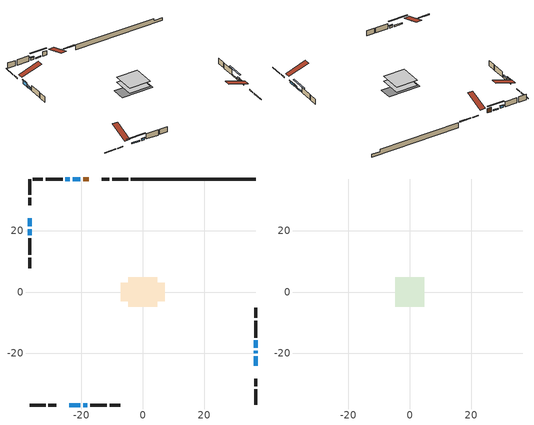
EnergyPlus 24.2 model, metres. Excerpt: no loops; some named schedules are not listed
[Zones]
conditioned space
 floor adiabatic (AdiabaticFloorConstruction): -4.76,-4.76 -4.76,4.76 4.76,4.76 4.76,-4.76 z0.61
 floor foundation (Slab1 construction): -7.18,-2.98 -7.18,2.98 7.18,2.98 7.18,-2.98 z-1.68
 wall outside (RimJoist1 construction): -4.78,36.79 -9.95,36.79 / -36.79,-36.79 -31.62,-36.79 / -36.79,36.79 -36.79,31.62 / 36.79,-36.79 36.79,-31.62 z0.61:0.91
 wall outside (RimJoist2 construction): -10.88,36.79 -13.33,36.79 / -30.69,-36.79 -28.24,-36.79 / -36.79,30.69 -36.79,28.24 / 36.79,-30.69 36.79,-28.24 z0.61:0.91
 wall outside (AdiabaticWallConstruction 1): -17.63,36.79 -19.41,36.79 z0.61:2.64
 wall outside (AdiabaticWallConstruction): 36.79,-23.94 36.79,-20.89 z0.61:1.42; -20.34,36.79 -22.78,36.79 / -23.94,-36.79 -20.28,-36.79 / 36.79,-18.22 36.79,-15.78 z0.61:1.12; 36.79,-19.96 36.79,-19.15 z0.61:1.47; -23.7,36.79 -25.18,36.79 z0.61:1.68; -19.35,-36.79 -18.08,-36.79 z0.61:1.43; -36.79,23.94 -36.79,21.35 z0.61:2.34; -36.79,20.42 -36.79,18.49 z0.61:1.53
 wall outside (Wall1 construction): -26.11,36.79 -31.58,36.79 / -17.15,-36.79 -11.68,-36.79 / -36.79,17.56 -36.79,12.09 / 36.79,-14.85 36.79,-9.38 z0.61:3.05
 wall outside (Wall2 construction): -32.51,36.79 -35.86,36.79 / -10.75,-36.79 -7.4,-36.79 / -36.79,11.16 -36.79,7.81 / 36.79,-8.45 36.79,-5.1 z0.61:3.05
 wall foundation (FoundationWall1 construction): -3.85,36.79,-1.68 -3.85,36.79,0.61 32.73,36.79,0.61 32.73,36.79,-0.46 36.79,36.79,-0.46 36.79,36.79,-1.68
 window (WindowConstruction): 36.79,-23.94 36.79,-20.89 z0.61:1.42
 window (WindowConstruction 7): -20.34,36.79 -22.78,36.79 z0.61:1.12
 window (WindowConstruction 8): -23.94,-36.79 -20.28,-36.79 z0.61:1.12
 window (WindowConstruction 1): 36.79,-19.96 36.79,-19.15 z0.61:1.47
 window (WindowConstruction 2): -23.71,36.79 -25.18,36.79 z0.61:1.68
 window (WindowConstruction 3): -19.35,-36.79 -18.08,-36.79 z0.61:1.42
 window (WindowConstruction 4): -36.79,23.94 -36.79,21.35 z0.61:2.34
 window (WindowConstruction 5): -36.79,20.42 -36.79,18.49 z0.61:1.52
 window (WindowConstruction 6): 36.79,-18.22 36.79,-15.78 z0.61:1.12
 door (Door): -17.63,36.79 -19.41,36.79 z0.61:2.64
 ceiling adiabatic (AdiabaticFloorConstruction): 4.76,-4.76 4.76,4.76 -4.76,4.76 -4.76,-4.76 z0.61
attic - vented
 floor to conditioned space (Floor1 construction Reversed): -4.76,-4.76 -4.76,4.76 4.76,4.76 4.76,-4.76 z3.05
 roof outside (Roof1 construction): -16.7,36.79,3.05 -16.7,27.51,6.14 -14.26,27.51,6.14 -14.26,36.79,3.05; -24.87,-36.79,3.05 -24.87,-27.51,6.14 -27.31,-27.51,6.14 -27.31,-36.79,3.05; -36.79,24.87,3.05 -27.51,24.87,6.14 -27.51,27.31,6.14 -36.79,27.31,3.05; 36.79,-24.87,3.05 27.51,-24.87,6.14 27.51,-27.31,6.14 36.79,-27.31,3.05
shading: 36.79,-20.69 36.79,-24.14 37.2,-24.14 37.2,-20.69 z1.62; -25.42,36.79 -17.7,36.79 -17.7,37.2 -25.42,37.2 z3.76; -17.64,-36.79 -26.58,-36.79 -26.58,-37.2 -17.64,-37.2 z3.76; 36.79,-18.95 36.79,-20.16 37.2,-20.16 37.2,-18.95 z1.67; -25.38,36.79 -23.5,36.79 -23.5,37.2 -25.38,37.2 z1.88; -17.88,-36.79 -19.55,-36.79 -19.55,-37.2 -17.88,-37.2 z1.62; -36.79,21.15 -36.79,24.14 -37.2,24.14 -37.2,21.15 z2.54; -36.79,18.29 -36.79,20.62 -37.2,20.62 -37.2,18.29 z1.73; 36.79,-13.14 36.79,-20.86 37.2,-20.86 37.2,-13.14 z3.76
[Building]
Building 1: Terrain=Suburbs
[Site:Location]
Edmonton Intl AP_AB: Latitude {deg}=53.31; Longitude {deg}=-113.58; Time Zone {hr}=-7; Elevation {m}=723; Keep Site Location Information=Yes
[Site:GroundTemperature:Shallow]
-1.56185, -3.61833, -3.78302, -2.80711, 1.11059, 5.01004, 8.39065, 10.5322, 10.7141, 8.97234, 5.67794, 1.89811
[Site:WaterMainsTemperature]
Calculation Method=Schedule; Temperature Schedule=mains temperature schedule
[Material] Roughness=Rough; Thermal Absorptance=0.9
Name | Thickness {m} | Conductivity {W/m-K} | Density {kg/m3} | Specific Heat {J/kg-K} | Solar Absorptance | Visible Absorptance
asphalt or fiberglass shingles | 0.00635 | 0.162714 | 1121.4 | 1465.45 | 0.4 | 0.4
ceiling stud and cavity | 0.1397 | 0.1119 | 65.682 | 1177.47 | 0.7 | 0.7
concrete 4.0 in. | 0.1016 | 1.803125 | 2242.8 | 837.4 | 0.7 | 0.7
concrete 8.0 in. | 0.2032 | 1.803125 | 2242.8 | 837.4 | 0.7 | 0.7
door material | 0.04445 | 0.20624 | 512.64 | 1214.23 | 0.7 | 0.7
exterior vertical ins | 0.00336226 | 0.029427 | 32.04 | 1214.23 | 0.7 | 0.7
floor covering | 0.0127 | 0.0433444 | 54.468 | 1339.84 | 0.6 | 0.6
floor rigid ins; wall rigid ins | 0.512978 | 0.029427 | 32.04 | 1214.23 | 0.7 | 0.7
floor stud and cavity | 0.1397 | 1.75129 | 37.0049 | 1207.88 | 0.7 | 0.7
furniture material conditioned space 1 | 0.1524 | 0.115458 | 640.8 | 1214.23 | 0.6 | 0.6
gypsum board | 0.0127 | 0.160291 | 801 | 837.4 | 0.6 | 0.6
gypsum board 1 | 0.0127 | 0.160291 | 801 | 837.4 | 0.7 | 0.7
osb sheathing 0.5 in. | 0.0127 | 0.115458 | 512.64 | 1214.23 | 0.7 | 0.7
osb sheathing 0.75 in. | 0.01905 | 0.115458 | 512.64 | 1214.23 | 0.7 | 0.7
rim joist stud and cavity | 0.0508 | 0.312044 | 50.32683 | 1063.81 | 0.6 | 0.6
rim joist stud and cavity 1 | 0.0508 | 0.107068 | 50.32683 | 1063.81 | 0.6 | 0.6
wall stud and cavity | 0.1397 | 0.101068 | 139.0536 | 1170.24 | 0.7 | 0.7
wall stud and cavity 1 | 0.1397 | 0.0869938 | 139.0536 | 1170.24 | 0.7 | 0.7
wall stud and cavity 2 | 0.0889 | 0.380278 | 52.3479 | 1209.89 | 0.7 | 0.7
wall stud and cavity 3 | 0.0889 | 0.391764 | 83.0341 | 1211.67 | 0.7 | 0.7
wood siding | 0.0254 | 0.102417 | 544.68 | 1172.36 | 0.4 | 0.4
wood siding 1; wood siding 2; wood siding 3 | 0.0254 | 0.102417 | 544.68 | 1172.36 | 0.7 | 0.7
[WindowMaterial:SimpleGlazingSystem]
Name | U-Factor {W/m2-K} | Solar Heat Gain Coefficient
WindowMaterial | 4.28803 | 0.54
WindowMaterial 1 | 4.434518 | 0.53
WindowMaterial 2 | 4.00129 | 0.55
WindowMaterial 3 | 4.33629 | 0.54
WindowMaterial 4 | 3.29438 | 0.7
WindowMaterial 5 | 3.27734 | 0.6
WindowMaterial 6 | 5.070454 | 0.5
[Construction]
AdiabaticFloorConstruction: floor stud and cavity, floor rigid ins, osb sheathing 0.75 in., floor covering
AdiabaticWallConstruction: wood siding 2, wall rigid ins, wall stud and cavity 2, gypsum board
AdiabaticWallConstruction 1: wood siding 3, wall rigid ins, wall stud and cavity 2, gypsum board
Door: door material
Floor1 construction Reversed: gypsum board, ceiling stud and cavity
FoundationWall1 construction: concrete 8.0 in., gypsum board 1
furniture construction conditioned space 1: furniture material conditioned space 1
PartitionWallConstruction: gypsum board, wall stud and cavity 3, gypsum board
RimJoist1 construction: wood siding 1, rim joist stud and cavity
RimJoist2 construction: wood siding 1, rim joist stud and cavity 1
Roof1 construction: asphalt or fiberglass shingles
Slab1 construction: concrete 4.0 in.
Wall1 construction: wood siding, osb sheathing 0.5 in., wall stud and cavity, gypsum board
Wall2 construction: wood siding, osb sheathing 0.5 in., wall stud and cavity 1, gypsum board
WindowConstruction: WindowMaterial
WindowConstruction 1: WindowMaterial 1
WindowConstruction 2: WindowMaterial 2
WindowConstruction 3: WindowMaterial 3
WindowConstruction 4: WindowMaterial 4
WindowConstruction 5: WindowMaterial 5
WindowConstruction 6; WindowConstruction 7; WindowConstruction 8: WindowMaterial 6
[Zone] Multiplier=1; Part of Total Floor Area=Yes
Name | Volume {m3}
attic - vented | 45.5712
conditioned space | 436.5
[Space]
Name | Zone | Volume {m3}
attic - vented 1 | attic - vented | 45.5712
conditioned space 1 | conditioned space | 436.5
[ZoneInfiltration:EffectiveLeakageArea]
infil attic - vented 1: Zone or Space=attic - vented 1; Schedule=Always On Discrete; Effective Air Leakage Area {cm2}=3156.87; Stack Coefficient=0.000215085; Wind Coefficient=9.90889e-06
[ZoneMixing]
whole house fan mix: Zone or Space=attic - vented; Schedule=Always On Continuous; Design Flow Rate Calculation Method=Flow/Zone; Design Flow Rate {m3/s}=0; Source Zone or Space=conditioned space
[SurfaceProperty:ExposedFoundationPerimeter]
Slab1: Exposed Perimeter Calculation Method=TotalExposedPerimeter; Total Exposed Perimeter {m}=40.641
[InternalMass] Zone or ZoneList=conditioned space; Space or SpaceList=conditioned space 1
Name | Construction | Surface Area {m2}
furniture mass conditioned space 1 | furniture construction conditioned space 1 | 70.5319
partition wall mass | PartitionWallConstruction | 176.33
[Lights]
interior lighting: Zone or ZoneList or Space or SpaceList=conditioned space 1; Schedule=interior lighting schedule; Design Level Calculation Method=LightingLevel; Lighting Level {W}=343.2; Return Air Fraction=0; Fraction Radiant=0.6; Fraction Visible=0.2; Fraction Replaceable=1
[People]
occupants: Zone or ZoneList or Space or SpaceList=conditioned space 1; Number of People Schedule=occupants schedule; Number of People Calculation Method=People; Number of People=3; Fraction Radiant=0.314171; Sensible Heat Fraction=0.56303; Activity Level Schedule=occupants activity schedule; Carbon Dioxide Generation Rate {m3/s-W}=0; Enable ASHRAE 55 Comfort Warnings=No; Mean Radiant Temperature Calculation Type=EnclosureAveraged
[ElectricEquipment] Zone or ZoneList or Space or SpaceList=conditioned space 1; Design Level Calculation Method=EquipmentLevel
Name | Schedule | Design Level {W} | Fraction Latent | Fraction Radiant | Fraction Lost
clothes dryer | clothes dryer schedule | 140.772 | 0.015 | 0.081 | 0.85
clothes washer | clothes washer schedule | 32.1985 | 0.03 | 0.162 | 0.7
cooking range | cooking range schedule | 215.147 | 0.08 | 0.432 | 0.2
dishwasher | dishwasher schedule | 66.8632 | 0.3 | 0.18 | 0.4
fridge | fridge schedule | 72.9452 | 0 | 0.6 | 0
mech vent bath fan 0 | mech vent bath fan 0 schedule | 50.2 | 0 | 0 | 1
mech vent bath fan 1 | mech vent bath fan 1 schedule | 50.2 | 0 | 0 | 1
mech vent house fan | mech vent house fan schedule | 0 | 0 | 0 | 1
mech vent house fan cfis | mech vent house fan cfis schedule | 0 | 0 | 0 | 0
mech vent range fan 0 | mech vent range fan 0 schedule | 57 | 0 | 0 | 1
misc plug loads | misc plug loads schedule | 494.7 | 0.045 | 0.513 | 0.1
whole house fan | Always On Discrete | 0 | 0 | 0 | 1
[OtherEquipment] Zone or ZoneList or Space or SpaceList=conditioned space 1; Design Level Calculation Method=EquipmentLevel
Name | Fuel Type | Schedule | Design Level {W} | Fraction Latent | Fraction Radiant | Fraction Lost
clothes dryer 1 | Electricity | clothes dryer schedule | 0 | 0.015 | 0.081 | 0.85
cooking range 1 | Electricity | cooking range schedule | 0 | 0.08 | 0.432 | 0.2
general water use latent | None | general water use schedule | 62.594 | 1 | 0 | 0
general water use sensible | None | general water use schedule | -61.6891 | 0 | 0.6 | 0
mech vent house fan latent load | None | Always On Discrete | 0 | 1 | 0 | 0
mech vent house fan sensible load | None | Always On Discrete | 0 | 0 | 0 | 0
water heater energy adjustment1 | NaturalGas | Always On Discrete | 0.01 | 0 | 0 | 1
[ZoneInfiltration:DesignFlowRate] Zone or ZoneList or Space or SpaceList=conditioned space 1; Schedule=Always On Discrete; Design Flow Rate Calculation Method=Flow/Zone; Design Flow Rate {m3/s}=0
infil flow; natural vent flow; whole house fan flow
[AvailabilityManager:Scheduled]
furnace airloop Availability Manager: Schedule=Always On Discrete
[Foundation:Kiva]
Foundation Kiva 1: Initial Indoor Air Temperature {C}=18; Wall Height Above Grade {m}=0.609996; Wall Depth Below Slab {m}=0.2032; Custom Block Material Name 1=exterior vertical ins; Custom Block Depth 1 {m}=2.28999; Custom Block X Position 1 {m}=0.2159; Custom Block Z Position 1 {m}=0
[Foundation:Kiva:Settings]
Soil Conductivity {W/m-K}=0.849921; Soil Density {kg/m3}=1842.3; Soil Specific Heat {J/kg-K}=418.7; Ground Solar Absorptivity=0.9; Ground Thermal Absorptivity=0.9; Ground Surface Roughness {m}=0.03; Far-Field Width {m}=40; Deep-Ground Boundary Condition=ZeroFlux; Deep-Ground Depth {m}=40; Minimum Cell Dimension {m}=0.2; Maximum Cell Growth Coefficient=3; Simulation Timestep=Timestep
[Exterior:Lights]
exterior lighting: Schedule=exterior lighting schedule; Design Level {W}=75.6
[EnergyManagementSystem:GlobalVariable]
furnace_airloop_Fan_RTF
infil_program_Qfan
infil_program_Qinf
natural_vent_program_Qnv
natural_vent_program_Qwhf
[EnergyManagementSystem:Sensor]
Name | Output:Variable or Output:Meter Index Key | Output:Variable or Output:Meter
airflow_gain | infil flow | Infiltration Sensible Heat Gain Energy
airflow_gain_1 | natural vent flow | Infiltration Sensible Heat Gain Energy
airflow_gain_2 | whole house fan flow | Infiltration Sensible Heat Gain Energy
airflow_loss | infil flow | Infiltration Sensible Heat Loss Energy
airflow_loss_1 | natural vent flow | Infiltration Sensible Heat Loss Energy
airflow_loss_2 | whole house fan flow | Infiltration Sensible Heat Loss Energy
clg_load_cond |  | Cooling:EnergyTransfer:Zone:CONDITIONED SPACE
clg_sp_s; clg_sp_s_1 | cooling setpoint | Schedule Value
clothes_dryer_exhaust_0_sch_s | clothes dryer exhaust 0 schedule | Schedule Value
cool_season | cooling season schedule | Schedule Value
htg_load_cond |  | Heating:EnergyTransfer:Zone:CONDITIONED SPACE
htg_sp_s; htg_sp_s_1 | heating setpoint | Schedule Value
ig_ee_conv | clothes dryer | Electric Equipment Convective Heating Energy
ig_ee_conv_2 | cooking range | Electric Equipment Convective Heating Energy
ig_ee_conv_4 | fridge | Electric Equipment Convective Heating Energy
ig_ee_conv_5 | misc plug loads | Electric Equipment Convective Heating Energy
ig_ee_conv_6 | whole house fan | Electric Equipment Convective Heating Energy
ig_ee_rad | clothes dryer | Electric Equipment Radiant Heating Energy
ig_ee_rad_2 | cooking range | Electric Equipment Radiant Heating Energy
ig_ee_rad_4 | fridge | Electric Equipment Radiant Heating Energy
ig_ee_rad_5 | misc plug loads | Electric Equipment Radiant Heating Energy
ig_ee_rad_6 | whole house fan | Electric Equipment Radiant Heating Energy
ig_lgt_conv | interior lighting | Lights Convective Heating Energy
ig_lgt_rad | interior lighting | Lights Radiant Heating Energy
ig_lgt_vis | interior lighting | Lights Visible Radiation Heating Energy
ig_oe_conv | clothes dryer 1 | Other Equipment Convective Heating Energy
ig_oe_conv_1 | cooking range 1 | Other Equipment Convective Heating Energy
ig_oe_conv_2 | general water use latent | Other Equipment Convective Heating Energy
ig_oe_conv_3 | general water use sensible | Other Equipment Convective Heating Energy
ig_oe_conv_4 | water heater energy adjustment1 | Other Equipment Convective Heating Energy
ig_oe_rad | clothes dryer 1 | Other Equipment Radiant Heating Energy
ig_oe_rad_1 | cooking range 1 | Other Equipment Radiant Heating Energy
ig_oe_rad_2 | general water use latent | Other Equipment Radiant Heating Energy
ig_oe_rad_3 | general water use sensible | Other Equipment Radiant Heating Energy
ig_oe_rad_4 | water heater energy adjustment1 | Other Equipment Radiant Heating Energy
ig_ppl_conv | occupants | People Convective Heating Energy
ig_ppl_rad | occupants | People Radiant Heating Energy
im_conv | furniture mass conditioned space 1 | Surface Inside Face Convection Heat Gain Energy
im_conv_1 | partition wall mass | Surface Inside Face Convection Heat Gain Energy
im_ig | furniture mass conditioned space 1 | Surface Inside Face Internal Gains Radiation Heat Gain Energy
im_ig_1 | partition wall mass | Surface Inside Face Internal Gains Radiation Heat Gain Energy
im_lgt | furniture mass conditioned space 1 | Surface Inside Face Lights Radiation Heat Gain Energy
im_lgt_1 | partition wall mass | Surface Inside Face Lights Radiation Heat Gain Energy
im_sol | furniture mass conditioned space 1 | Surface Inside Face Solar Radiation Heat Gain Energy
im_sol_1 | partition wall mass | Surface Inside Face Solar Radiation Heat Gain Energy
im_surf | furniture mass conditioned space 1 | Surface Inside Face Net Surface Thermal Radiation Heat Gain Energy
im_surf_1 | partition wall mass | Surface Inside Face Net Surface Thermal Radiation Heat Gain Energy
mech_vent_bath_fan_0_sch_s | mech vent bath fan 0 schedule | Schedule Value
mech_vent_bath_fan_1_sch_s | mech vent bath fan 1 schedule | Schedule Value
mech_vent_range_fan_0_sch_s | mech vent range fan 0 schedule | Schedule Value
mv_conv | mech vent bath fan 0 | Electric Equipment Convective Heating Energy
mv_conv_1 | mech vent bath fan 1 | Electric Equipment Convective Heating Energy
mv_conv_2 | mech vent house fan | Electric Equipment Convective Heating Energy
mv_conv_3 | mech vent house fan cfis | Electric Equipment Convective Heating Energy
mv_conv_4 | mech vent range fan 0 | Electric Equipment Convective Heating Energy
mv_conv_5 | mech vent house fan latent load | Other Equipment Convective Heating Energy
mv_conv_6 | mech vent house fan sensible load | Other Equipment Convective Heating Energy
mv_rad | mech vent bath fan 0 | Electric Equipment Radiant Heating Energy
mv_rad_1 | mech vent bath fan 1 | Electric Equipment Radiant Heating Energy
mv_rad_2 | mech vent house fan | Electric Equipment Radiant Heating Energy
mv_rad_3 | mech vent house fan cfis | Electric Equipment Radiant Heating Energy
mv_rad_4 | mech vent range fan 0 | Electric Equipment Radiant Heating Energy
mv_rad_5 | mech vent house fan latent load | Other Equipment Radiant Heating Energy
mv_rad_6 | mech vent house fan sensible load | Other Equipment Radiant Heating Energy
natural_vent_s | natural vent schedule | Schedule Value
out_pb_s |  | Site Outdoor Air Barometric Pressure
out_wt_s |  | Site Outdoor Air Humidity Ratio
site_vw_s |  | Site Wind Speed
ss_back_out | Window1 | Surface Window Shortwave from Zone Back Out Window Heat Transfer Rate
ss_back_out_1 | Window10 | Surface Window Shortwave from Zone Back Out Window Heat Transfer Rate
ss_back_out_2 | Window12 | Surface Window Shortwave from Zone Back Out Window Heat Transfer Rate
ss_back_out_3 | Window3 | Surface Window Shortwave from Zone Back Out Window Heat Transfer Rate
ss_back_out_4 | Window4 | Surface Window Shortwave from Zone Back Out Window Heat Transfer Rate
ss_back_out_5 | Window5 | Surface Window Shortwave from Zone Back Out Window Heat Transfer Rate
ss_back_out_6 | Window6 | Surface Window Shortwave from Zone Back Out Window Heat Transfer Rate
ss_back_out_7 | Window7 | Surface Window Shortwave from Zone Back Out Window Heat Transfer Rate
ss_back_out_8 | Window8 | Surface Window Shortwave from Zone Back Out Window Heat Transfer Rate
ss_conv | Door1 | Surface Inside Face Convection Heat Gain Energy
ss_conv_1 | Window1 | Surface Inside Face Convection Heat Gain Energy
ss_conv_2 | Window10 | Surface Inside Face Convection Heat Gain Energy
ss_conv_3 | Window12 | Surface Inside Face Convection Heat Gain Energy
ss_conv_4 | Window3 | Surface Inside Face Convection Heat Gain Energy
ss_conv_5 | Window4 | Surface Inside Face Convection Heat Gain Energy
ss_conv_6 | Window5 | Surface Inside Face Convection Heat Gain Energy
ss_conv_7 | Window6 | Surface Inside Face Convection Heat Gain Energy
ss_conv_8 | Window7 | Surface Inside Face Convection Heat Gain Energy
ss_conv_9 | Window8 | Surface Inside Face Convection Heat Gain Energy
ss_ig | Door1 | Surface Inside Face Internal Gains Radiation Heat Gain Energy
ss_ig_1 | Window1 | Surface Inside Face Internal Gains Radiation Heat Gain Energy
ss_ig_2 | Window10 | Surface Inside Face Internal Gains Radiation Heat Gain Energy
ss_ig_3 | Window12 | Surface Inside Face Internal Gains Radiation Heat Gain Energy
ss_ig_4 | Window3 | Surface Inside Face Internal Gains Radiation Heat Gain Energy
ss_ig_5 | Window4 | Surface Inside Face Internal Gains Radiation Heat Gain Energy
ss_ig_6 | Window5 | Surface Inside Face Internal Gains Radiation Heat Gain Energy
ss_ig_7 | Window6 | Surface Inside Face Internal Gains Radiation Heat Gain Energy
ss_ig_8 | Window7 | Surface Inside Face Internal Gains Radiation Heat Gain Energy
ss_ig_9 | Window8 | Surface Inside Face Internal Gains Radiation Heat Gain Energy
ss_lgt | Door1 | Surface Inside Face Lights Radiation Heat Gain Energy
ss_sol | Door1 | Surface Inside Face Solar Radiation Heat Gain Energy
ss_surf | Door1 | Surface Inside Face Net Surface Thermal Radiation Heat Gain Energy
ss_surf_1 | Window1 | Surface Inside Face Net Surface Thermal Radiation Heat Gain Energy
ss_surf_2 | Window10 | Surface Inside Face Net Surface Thermal Radiation Heat Gain Energy
ss_surf_3 | Window12 | Surface Inside Face Net Surface Thermal Radiation Heat Gain Energy
ss_surf_4 | Window3 | Surface Inside Face Net Surface Thermal Radiation Heat Gain Energy
ss_surf_5 | Window4 | Surface Inside Face Net Surface Thermal Radiation Heat Gain Energy
ss_surf_6 | Window5 | Surface Inside Face Net Surface Thermal Radiation Heat Gain Energy
ss_surf_7 | Window6 | Surface Inside Face Net Surface Thermal Radiation Heat Gain Energy
ss_surf_8 | Window7 | Surface Inside Face Net Surface Thermal Radiation Heat Gain Energy
ss_surf_9 | Window8 | Surface Inside Face Net Surface Thermal Radiation Heat Gain Energy
ss_trans_in | Window1 | Surface Window Transmitted Solar Radiation Rate
ss_trans_in_1 | Window10 | Surface Window Transmitted Solar Radiation Rate
ss_trans_in_2 | Window12 | Surface Window Transmitted Solar Radiation Rate
ss_trans_in_3 | Window3 | Surface Window Transmitted Solar Radiation Rate
ss_trans_in_4 | Window4 | Surface Window Transmitted Solar Radiation Rate
ss_trans_in_5 | Window5 | Surface Window Transmitted Solar Radiation Rate
ss_trans_in_6 | Window6 | Surface Window Transmitted Solar Radiation Rate
ss_trans_in_7 | Window7 | Surface Window Transmitted Solar Radiation Rate
ss_trans_in_8 | Window8 | Surface Window Transmitted Solar Radiation Rate
ss_trans_out | Window1 | Surface Inside Face Initial Transmitted Diffuse Transmitted Out Window Solar Radiation Rate
ss_trans_out_1 | Window10 | Surface Inside Face Initial Transmitted Diffuse Transmitted Out Window Solar Radiation Rate
ss_trans_out_2 | Window12 | Surface Inside Face Initial Transmitted Diffuse Transmitted Out Window Solar Radiation Rate
ss_trans_out_3 | Window3 | Surface Inside Face Initial Transmitted Diffuse Transmitted Out Window Solar Radiation Rate
ss_trans_out_4 | Window4 | Surface Inside Face Initial Transmitted Diffuse Transmitted Out Window Solar Radiation Rate
ss_trans_out_5 | Window5 | Surface Inside Face Initial Transmitted Diffuse Transmitted Out Window Solar Radiation Rate
ss_trans_out_6 | Window6 | Surface Inside Face Initial Transmitted Diffuse Transmitted Out Window Solar Radiation Rate
ss_trans_out_7 | Window7 | Surface Inside Face Initial Transmitted Diffuse Transmitted Out Window Solar Radiation Rate
ss_trans_out_8 | Window8 | Surface Inside Face Initial Transmitted Diffuse Transmitted Out Window Solar Radiation Rate
s_conv | Floor1 | Surface Inside Face Convection Heat Gain Energy
s_conv_1 | FoundationWall1 | Surface Inside Face Convection Heat Gain Energy
s_conv_10 | RimJoist2:270 | Surface Inside Face Convection Heat Gain Energy
s_conv_11 | RimJoist2:90 | Surface Inside Face Convection Heat Gain Energy
s_conv_12 | Slab1 | Surface Inside Face Convection Heat Gain Energy
s_conv_13 | Wall1:0 | Surface Inside Face Convection Heat Gain Energy
s_conv_14 | Wall1:180 | Surface Inside Face Convection Heat Gain Energy
s_conv_15 | Wall1:270 | Surface Inside Face Convection Heat Gain Energy
s_conv_16 | Wall1:90 | Surface Inside Face Convection Heat Gain Energy
s_conv_17 | Wall2:0 | Surface Inside Face Convection Heat Gain Energy
s_conv_18 | Wall2:180 | Surface Inside Face Convection Heat Gain Energy
s_conv_19 | Wall2:270 | Surface Inside Face Convection Heat Gain Energy
s_conv_2 | inferred conditioned ceiling | Surface Inside Face Convection Heat Gain Energy
s_conv_20 | Wall2:90 | Surface Inside Face Convection Heat Gain Energy
s_conv_3 | inferred conditioned floor | Surface Inside Face Convection Heat Gain Energy
s_conv_4 | RimJoist1:0 | Surface Inside Face Convection Heat Gain Energy
s_conv_5 | RimJoist1:180 | Surface Inside Face Convection Heat Gain Energy
s_conv_6 | RimJoist1:270 | Surface Inside Face Convection Heat Gain Energy
s_conv_7 | RimJoist1:90 | Surface Inside Face Convection Heat Gain Energy
s_conv_8 | RimJoist2:0 | Surface Inside Face Convection Heat Gain Energy
s_conv_9 | RimJoist2:180 | Surface Inside Face Convection Heat Gain Energy
s_ig | Floor1 | Surface Inside Face Internal Gains Radiation Heat Gain Energy
s_ig_1 | FoundationWall1 | Surface Inside Face Internal Gains Radiation Heat Gain Energy
s_ig_10 | RimJoist2:270 | Surface Inside Face Internal Gains Radiation Heat Gain Energy
s_ig_11 | RimJoist2:90 | Surface Inside Face Internal Gains Radiation Heat Gain Energy
s_ig_12 | Slab1 | Surface Inside Face Internal Gains Radiation Heat Gain Energy
s_ig_13 | Wall1:0 | Surface Inside Face Internal Gains Radiation Heat Gain Energy
s_ig_14 | Wall1:180 | Surface Inside Face Internal Gains Radiation Heat Gain Energy
s_ig_15 | Wall1:270 | Surface Inside Face Internal Gains Radiation Heat Gain Energy
s_ig_16 | Wall1:90 | Surface Inside Face Internal Gains Radiation Heat Gain Energy
s_ig_17 | Wall2:0 | Surface Inside Face Internal Gains Radiation Heat Gain Energy
s_ig_18 | Wall2:180 | Surface Inside Face Internal Gains Radiation Heat Gain Energy
s_ig_19 | Wall2:270 | Surface Inside Face Internal Gains Radiation Heat Gain Energy
s_ig_2 | inferred conditioned ceiling | Surface Inside Face Internal Gains Radiation Heat Gain Energy
s_ig_20 | Wall2:90 | Surface Inside Face Internal Gains Radiation Heat Gain Energy
s_ig_3 | inferred conditioned floor | Surface Inside Face Internal Gains Radiation Heat Gain Energy
s_ig_4 | RimJoist1:0 | Surface Inside Face Internal Gains Radiation Heat Gain Energy
s_ig_5 | RimJoist1:180 | Surface Inside Face Internal Gains Radiation Heat Gain Energy
s_ig_6 | RimJoist1:270 | Surface Inside Face Internal Gains Radiation Heat Gain Energy
s_ig_7 | RimJoist1:90 | Surface Inside Face Internal Gains Radiation Heat Gain Energy
s_ig_8 | RimJoist2:0 | Surface Inside Face Internal Gains Radiation Heat Gain Energy
s_ig_9 | RimJoist2:180 | Surface Inside Face Internal Gains Radiation Heat Gain Energy
s_lgt | Floor1 | Surface Inside Face Lights Radiation Heat Gain Energy
s_lgt_1 | FoundationWall1 | Surface Inside Face Lights Radiation Heat Gain Energy
s_lgt_10 | RimJoist2:270 | Surface Inside Face Lights Radiation Heat Gain Energy
